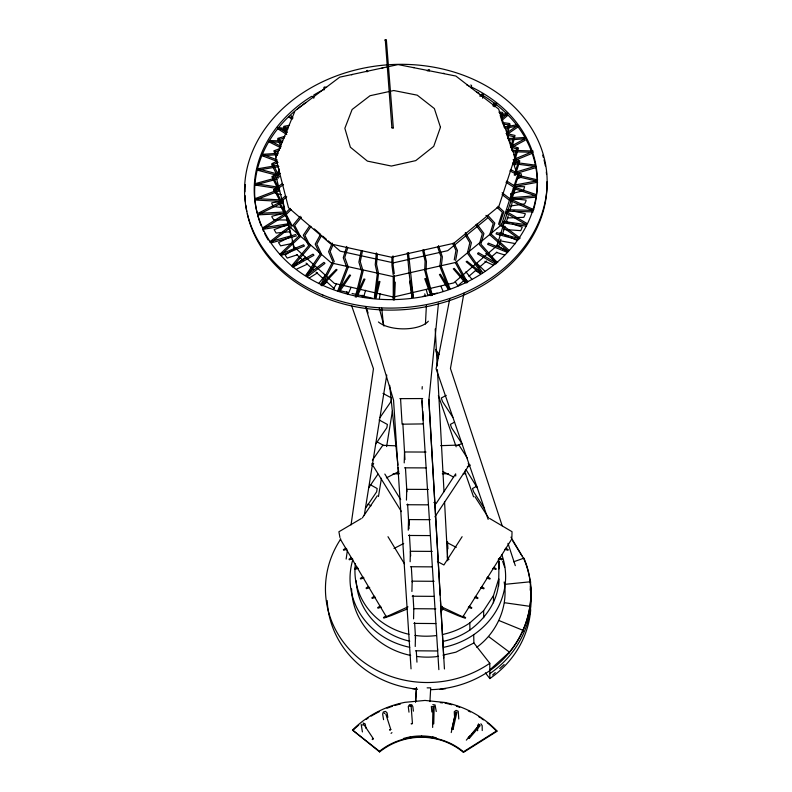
<?xml version="1.0" encoding="UTF-8"?>
<svg xmlns="http://www.w3.org/2000/svg" width="792" height="792" viewBox="0 0 792 792"><rect width="100%" height="100%" fill="white"/><g stroke="black" fill="none" stroke-linecap="round" stroke-linejoin="round"><path stroke-width="1.19" d="M493.495 568.102L493.862 567.3L496.267 568.864L495.911 569.438L492.772 568.369M493.475 602.781L493.495 595.584L498.712 578.803C499.128 599.455 486.07 618.057 469.973 629.967A71.646 65.627 -4.5 0 1 442.916 641.421M496.812 731.402L496.812 730.778A100.525 98.307 -12.1 0 0 444.926 702.484L425.007 700.435L405.049 702.316A100.525 98.307 -12.1 0 0 352.499 730.046L379.596 751.925A65.578 64.172 -13.6 0 1 463.459 752.4L496.812 731.402A100.426 98.228 -12.2 0 0 487.228 722.73M430.759 689.664A102.188 94.099 -4.5 0 0 489.822 670.636C525.324 645.628 541.263 599.643 523.898 559.003L510.939 537.144M498.93 568.933L499 561.508L498.346 559.132M447.411 559.251L447.44 541.54L447.896 548.816M476.804 647.252C496.901 632.58 508.484 606.662 504.167 581.991M437.6 648.757L437.56 650.974L415.483 650.796M498.643 586.11L499 561.508M505.524 548.975L505.89 548.173L508.286 549.727L507.929 550.292L504.791 549.262M511.969 200.643L511.909 203.91L510.078 209.801M514.236 175.082L518.661 161.192L518.681 162.033L513.127 159.727M415.226 646.49L415.453 636.491M411.919 591.456L412.177 581.16L434.105 581.298M413.563 618.859L413.81 608.702L435.818 608.86M511.889 537.431L512.028 531.699L489.585 518.433M509.424 652.925L509.444 652.143C530.937 626.155 537.253 589.357 523.928 558.142L513.652 561.805M408.246 530.185L408.533 519.572L430.254 519.691M410.137 561.726L410.404 551.272L432.244 551.4M406.445 500.099L406.742 489.337L428.383 489.436M404.217 462.904L404.534 451.975L426.037 452.054M424.769 270.151L425.086 261.103L422.572 250.173M432.6 723.502L432.67 727.452M523.255 631.264L523.284 630.462L499.069 620.572M394.515 299.812L395.277 282.19L394.218 282.2L393.367 299.713M530.224 590.218L530.64 581.754L504.821 584.347M422.126 389.08L422.245 386.625M425.443 324.017L426.383 305.603M530.432 607.246L530.472 606.415L504.544 602.732M376.349 252.876L375.24 264.746L377.279 274.022L374.349 297.772M377.457 254.113L376.517 264.162L378.447 273.052M438.481 303.148L428.898 400L444.441 668.973M439.906 265.835L440.946 256.598L437.669 247.064M375.547 297.634L378.517 273.715M471.24 87.882L471.577 85.486L470.765 85.021M346.144 559.073L347.371 550.529M351.044 524.908L373.458 368.745L351.599 305.603M379.408 298.554L380.111 293.852M364.27 515.473L386.763 375.042M391.406 399.208L391.03 401.534L380.002 417.532M378.467 496.515L381.447 478.239M386.615 446.559L392.377 411.216M451.232 732.57L455.647 712.265L456.915 712.236L453.054 729.254L451.787 729.284L455.37 713.958M481.546 96.307L481.972 93.882M482.655 98.218L483.466 93.515M463.914 293.278L450.45 368.488L502.178 525.749M454.242 259.954L455.954 250.44L452.658 243.352M455.657 260.469L457.459 250.539L453.964 243.005M449.757 298.851L436.115 368.805L488.139 519.364M361.231 250.45L358.895 262.122L361.706 271.507L355.301 297.099M362.498 250.698L360.291 261.667L362.964 270.666M493.188 106.138L493.901 102.683M467.498 252.618L469.834 242.778L464.785 234.284M500.514 116.533L501.069 114.216M501.485 118.612L502.831 112.999L502.306 112.306L498.871 112.157M356.558 297.109L363.043 271.329M375.982 298.049L379.942 281.536L378.903 281.427L374.784 297.614M506.464 132.026L508.266 125.275M507.177 134.818L510.018 124.245L509.603 123.502L502.257 122.503M479.447 243.966L482.338 233.739L475.794 224.859M363.587 297.168L365.607 290.278M510.82 146.619L513.592 137.174M511.622 148.757L515.028 135.452L506.029 133.422M346.767 246.421L343.253 257.747L346.787 267.31L337.788 290.892M347.728 247.856L344.748 257.45L348.124 266.617M511.662 198.544L496.921 245.797L453.717 282.912L393.466 297.059L376.923 293.228M498.722 246.292L500.92 239.233M502.385 234.521L504.95 226.284M506.415 221.572L508.246 215.681M489.872 234.185L493.248 223.522L485.951 215.394M514.444 157.539L517.334 148.411L517.483 149.233L510.929 147.144M514.077 163.093L518.453 147.985L510.335 145.401M513.434 187.961L501.445 224.869L455.816 262.419L393.03 276.566L331.402 262.974L288.714 226.037L276.131 176.923M514.186 185.655L517.562 175.28L513.147 162.479M515.206 175.477L519.799 160.885L514.562 158.717M499.94 223.354L503.9 211.731L498.019 206.296M514.701 165.399L515.889 161.974M514.295 187.991L519.017 173.943L510.652 169.597M510.682 199.129L514.958 186.981L514.711 187.813L506.019 182.289M511.345 200.416L516.077 186.922L506.85 181.051M339.095 291.03L348.203 267.29M277.517 173.517L279.368 168.973M523.453 190.634L524.621 186.684L515.127 186.625M332.284 243.035L328.591 251.717L332.818 261.538M333.056 244.778L330.155 251.579L334.283 261.667M348.124 294.02L351.064 287.397M357.301 296.317L364.954 279.21L363.944 279.002L356.598 294.654M320.562 285.021L332.264 262.607M321.879 285.308L333.719 262.736M478.596 723.878L477.536 725.848L477.645 730.729M320.235 234.917L315.196 244.154L320.037 254.301L305.9 275.26M321.493 235.6L316.8 244.184L321.413 253.915M373.279 738.619L372.715 739.579L372.121 739.243L373.279 738.619L364.37 725.294M363.686 724.274L363.122 725.234L362.528 724.898M333.313 289.139L336.481 283.932M499.534 558.271L499.891 557.707L502.296 558.974M442.075 606.345L441.708 606.929L462.825 616.889L511.85 538.916M441.124 611.602L443.094 608.503M462.112 536.699L443.906 564.973L437.412 561.518M442.451 634.511A72.31 66.082 -4.5 0 0 469.775 622.967L483.635 610.672L493.495 595.584M434.907 516.839L468.438 466.132L469.468 465.607M365.449 508.375L376.636 491.832L377.16 488.525L369.765 484.427M309.761 225.651L303.287 235.214L308.672 245.748L291.605 265.914M310.999 226.413L304.9 235.422L310.038 245.51M307.207 275.675L321.522 254.588M368.765 487.704L377.942 474.18M362.33 517.928L377.338 495.772M372.299 465.656L373.685 463.627M375.774 443.886L386.852 427.71L387.377 424.443L379.091 419.938M372.379 460.182L382.783 445.322L396.139 445.807M340.263 290.634L350.569 275.279L349.609 274.953L339.095 289.842M466.33 740.124L479.695 724.71M391.901 127.779L393.307 127.769L391.901 127.779L385.268 39.61L386.387 40.095L393.307 127.769M386.387 40.095L385.991 40.6L384.882 40.115M318.681 283.576L325.552 274.893M300.287 216.295L293.07 225.086L298.911 236.046L279.942 254.183M301.465 217.186L294.664 225.453L300.247 235.957M292.872 266.468L310.147 246.183M478.972 725.007L480.13 725.7L469.389 738.273L468.23 737.59L470.488 735.481M472.022 733.689L478.16 726.502M493.376 105.781L495.861 103.128M494.277 106.801L496.812 104.099M321.829 284.011L336.184 269.389L337.075 269.815L322.037 285.863M290.189 208.385L284.704 213.949L290.921 225.374M291.169 209.504L286.258 214.483L292.317 226.116M427.294 70.934L428.62 69.597L429.591 69.785M305.811 275.517L314.879 266.508M281.15 254.875L300.356 236.63M489.822 669.864L509.444 652.143L488.684 636.619M492.604 674.992L495.267 672.586M499.702 668.567L504.138 664.557M458.598 285.14L463.27 281.12M468.874 276.299L476.338 269.864M479.14 267.448L486.615 261.023M491.288 257.004L496.891 252.183M501.296 119.077L506.9 114.276M501.485 120.731L507.88 115.256M285.684 195.773L278.338 202.019L285.17 214.731M279.814 202.712L286.734 196.832M323.195 285.031L326.987 281.893M487.288 218.295L447.728 250.658L393.495 262.845L340.233 251.173L328.185 240.827M391.06 733.372L391.961 732.64M390.793 729.511L389.882 730.244L389.545 729.729L390.793 729.511L385.783 713.929M293.674 266.607L297.337 263.716M299.168 262.261L305.573 257.202M269.537 242.005L289.951 226.136M271.557 242.124L291.367 226.839M307.573 276.586L324.908 263.449L324.7 262.924L323.898 262.409L306.672 275.428M282.595 183.437L274.032 189.516L280.913 202.782M283.477 184.635L275.418 190.357L275.2 189.545L281.566 201.475M507.345 132.541L517.166 125.819M506.979 134.492L518.027 126.928M379.596 751.925L379.487 751.321C403.227 731.986 439.976 731.966 463.439 751.796L463.459 752.4M263.281 227.492L284.823 213.949M463.439 751.796L496.812 730.778M292.02 250.678L285.1 255.014L287.219 258.083L297.445 254.757M264.231 228.472L286.13 214.83M309.325 277.942L317.443 272.884M479.972 96.426L482.021 95.179M361.261 518.552L338.907 531.769L339.946 537.481M279.586 172.121L271.854 176.675L278.675 190.486M280.279 173.438L273.111 177.655L273.032 176.824L279.477 189.268M292.862 267.161L313.909 255.301L313.672 254.767L312.959 254.163L293.208 265.27M476.814 486.179L472.507 488.535L473.705 491.931L484.328 508.335M467.339 466.686L470.329 465.053M457.707 445.648L461.815 443.411M511.741 145.876L524.393 139.036M454.598 422.126L450.371 424.403L451.549 427.749L461.993 443.718M511.107 147.817L525.146 140.253M446.243 395.366L441.283 398.029L442.53 401.603L452.895 417.364M354.618 568.478L357.053 567.211L357.43 568.013M394.02 548.49L403.702 543.48M473.695 634.709L473.903 642.975L455.885 652.182L442.956 655.123M386.367 477.883L398.604 471.666M257.37 213.622L279.635 202.505M259.261 214.157L281.902 202.98M290.04 237.026L278.556 242.609L280.625 245.857L292.614 243.401M277.22 161.113L271.805 163.716L271.745 164.548L278.457 178.061M278.022 162.37L272.923 164.815L272.973 163.984L279.398 176.933M296.861 268.993L307.405 264.132M340.213 538.956L386.298 616.74L407.989 606.87M493.258 105.118L496.574 103.663M514.968 158.885L532.749 151.539M514.107 160.776L532.313 153.282M407.068 609.058L391.515 615.453L383.833 618.097L383.486 617.513L385.912 615.928L386.298 616.74M281.041 255.598L304.425 246.025L303.574 244.807L281.655 253.747M409.999 706.504L411.127 706.068L412.454 723.601L411.335 724.046L411.256 723.462M254.984 198.713L278.586 189.664M256.707 199.465L279.675 190.783M280.219 148.45L273.844 150.856L276.2 157.073M274.814 152.064L279.378 150.341M516.74 178.972L520.087 177.735L521.354 174.438L521.077 173.666L518.621 173.903M289.12 224.176L274.141 229.611L276.121 233.036L290.12 231.729M381.279 607.108L378.002 608.226L377.655 607.642L380.071 606.058L380.447 606.87M375.477 597.307L372.19 598.406L371.854 597.831L374.26 596.257L374.636 597.069M351.539 74.785L352.48 74.468M369.706 587.575L366.429 588.664L366.082 588.08L368.488 586.516L368.864 587.317M363.974 577.903L360.697 578.972L360.36 578.398L362.756 576.833L363.132 577.635M355.004 569.339L358.271 568.28M352.608 558.736L349.341 559.776L349.015 559.211L351.391 557.657L351.767 558.459M346.985 549.242L343.718 550.272L343.391 549.707L345.757 548.153L346.134 548.955M501.475 116.186L507.296 114.434M516.047 172.003L534.432 166.548M517.324 173.121L534.966 167.894M500.564 115.058L507.642 112.989M284.942 136.353L277.933 138.313L277.616 139.105L280.566 145.817M284.219 138.075L278.725 139.61L279.041 138.818L281.388 144.174M271.339 242.857L296.624 235.818M271.092 241.392L295.881 234.511M255.044 183.695L277.339 177.556M256.578 184.635L277.18 179.071M510.771 193.891L522.304 190.931M436.382 738.589L436.313 737.807C425.581 735.095 414.028 735.392 403.415 738.51L403.524 739.292M283.585 213.345L271.894 216.256L271.973 217.067L273.765 219.849L287.981 220.028M422.779 296.475L425.175 295.911M427.571 295.347L437.154 293.099M438.253 656.192L435.907 656.726A76.982 70.706 -4.5 0 1 416.572 656.429M366.528 70.636L367.508 70.419M366.815 71.745L367.795 71.528M513.84 185.219L536.026 181.051M514.919 186.486L537.629 182.239M289.466 125.275L283.952 126.284L283.516 127.037L286.13 133.482M288.199 126.987L284.566 127.651L285.001 126.898L287.248 132.442M505.474 128.215L518.671 125.829M504.336 127.017L517.057 124.789M257.509 168.825L278.032 165.31M258.826 169.924L278.883 166.607M263.885 227.69L288.813 223.681M262.786 229.363L288.209 225.255M479.606 94.921L482.694 94.436M510.672 205.979L524.71 203.91L526.046 200.92L526.027 200.099L511.573 198.505M278.833 201.792L271.834 202.782L271.775 203.603L273.567 206.534L284.199 207.791M281.16 201.465L283.496 201.138M440.105 689.377L445.579 688.713M381.972 68.013L382.972 67.894M511.969 197.634L536.342 195.664M510.434 199.218L535.511 197.208M508.702 139.966L524.482 138.808M262.31 154.351L278.21 153.282M507.87 138.61L525.532 137.422M263.38 155.578L277.764 154.688M257.717 214.899L285.318 213.424M260.281 213.286L284.793 211.999M507.454 217.978L523.809 217.325L525.146 214.483L525.254 213.662L513.236 211.058M278.824 189.248L273.923 189.427L273.735 190.228L275.497 193.317L281.289 194.624M423.542 423.908L402.098 424.195L400.564 398.643M399.851 398.643L422.661 398.554M440.649 445.658L458.984 445.084L467.409 458.192M393.089 473.854L399.247 473.844M442.312 473.755L448.47 473.745M463.241 473.715L465.696 473.715M427.135 687.852L430.709 687.862L429.937 701.583L429.878 700.94M404.514 467.825L426.017 467.904M406.722 504.732L428.373 504.841M408.563 535.471L430.284 535.59M410.444 566.735L432.264 566.874M412.206 596.218L434.125 596.366M413.84 623.393L435.838 623.552M508.018 209.731L533.125 210.415M512.464 151.727L533.036 152.321M507.583 211.177L533.194 211.89M511.85 150.292L533.075 151.015M269.329 140.501L282.734 141.035M499.712 113.652L501.871 113.741M270.141 141.827L282.13 142.372M256.638 198.644L282.784 199.99M256.361 200.089L279.477 201.267M503.702 229.462L520.72 230.65L522.274 227.155L512.325 223.869M413.256 67.488L414.256 67.577M440.342 702.653L442.659 702.89M409.919 705.929L411.127 706.068M513.137 163.617L534.511 166.37M412.335 688.585L416.701 689.149M513.919 162.281L534.64 165.043M503.217 124.116L508.979 124.889M503.356 221.443L526.244 224.651L505.474 212.652M502.791 222.829L526.046 226.116M432.798 704.642L435.075 704.969L436.263 711.503M312.375 96.604L314.503 96.921M255.024 185.031L278.061 188.595M277.22 127.314L287.971 128.977M257.816 183.992L277.952 187.13M278.962 128.878L286.031 130.027M500.297 240.827L515.493 243.649M428.343 70.726L429.313 70.904M507.227 209.751L509.622 210.276M506.811 135.115L514.226 136.778M517.701 176.695L537.233 181.18M374.557 292.674L334.363 283.368L294 246.777L286.674 216.78M340.055 290.694L348.45 292.644M352.054 293.486L372.438 298.218M518.73 175.477L537.649 179.913M257.301 170.151L276.319 175.141M259.014 169.112L276.428 173.695M519.423 238.62L496.792 232.64L496.287 233.383L496.119 233.967L518.027 239.778M289.664 116.949L293.08 117.939M326.591 87.486L324.68 86.922L323.859 87.417L324.463 89.783M443.48 73.26L444.411 73.547M496.445 252.4L504.652 254.975M504.593 221.315L509.008 222.78M513.345 188.318L536.303 196.01M498.792 558.786L501.94 559.835M515.543 187.546L535.877 194.456M486.704 578.012L489.852 579.091L490.208 578.516L487.793 576.942L487.436 577.754M480.615 587.704L483.754 588.803L484.11 588.218L481.694 586.644L481.328 587.446M474.477 597.445L477.625 598.564L477.982 597.98L475.556 596.396L475.2 597.208M468.31 607.256L471.458 608.385L471.824 607.801L469.389 606.207L469.032 607.019M263.696 154.796L277.121 159.865M261.924 155.648L276.804 161.261M508.147 251.123L488.456 243.124L487.822 243.817L487.684 244.381L506.504 252.044M510.414 200.643L532.947 210.761M363.092 722.977L365.152 723.908L366.013 728.293M511.592 199.604L533.778 209.662M500.099 232.6L508.603 236.462M510.731 237.432L517.117 240.332M484.872 261.271L493.495 265.221M268.765 141.738L280.685 147.748M271.636 141.62L281.16 146.421M442.926 471.596L453.677 477.111M509.88 170.874L517.76 174.963M433.907 502.475L436.075 503.613L455.657 473.863L455.737 476.042M446.708 542.371L456.251 547.391M383.011 393.416L391.594 398.039M452.034 728.699L453.054 729.254M376.942 441.807L383.991 445.658M367.963 504.108L371.042 505.821M495.921 262.776L478.457 252.707L477.725 253.321L477.596 253.866L495.178 264.043M506.751 211.741L527.056 223.532M496.802 245.183L507.83 251.747M475.408 270.428L480.546 273.705M280.526 128.858L286.694 132.858M277.685 128.66L286.734 134.531M519.126 238.976L498.594 224.126L502.366 212.315L497.099 207.445M500.91 224.057L520.245 238.135M485.773 253.49L497.772 262.647M502.128 192.763L511.018 199.594M502.108 194.624L509.553 200.336M352.499 730.046L379.487 751.321M480.942 272.329L466.983 261.182L466.142 261.716L480.031 273.448M288.555 116.622L291.406 118.968M314.285 228.888L320.77 234.462M322.621 236.056L326.334 239.233M465.27 279.23L467.923 281.526M489.872 234.868L507.9 251.084M509.098 250.371L491.278 234.234L494.812 223.106L487.842 215.335M296.931 254.777L303.316 260.578M306.058 263.063L313.355 269.696M316.097 272.181L323.393 278.814M326.136 281.299L334.343 288.753M477.061 263.558L484.981 271.27M466.26 281.803L454.212 268.399L453.301 268.844L465.221 282.734M479.457 244.649L496.426 263.687M496.861 262.202L480.883 244.174L483.922 233.492L476.962 224.057M465.914 271.814L472.002 279.418M473.903 642.975L489.803 663.28L489.842 678.576L485.397 672.863M467.518 253.291L480.793 272.131M482.764 272.686L468.933 252.975L471.398 242.698L465.359 232.551M480.912 723.779L482.17 725.65L482.239 730.541M435.689 349.391L439.065 354.46M468.23 463.528L469.537 465.538M384.179 713.038L384.516 713.543M477.17 487.625L465.973 469.567M474.893 496.643L488.565 517.829M447.282 556.875L448.935 559.528M512.869 541.164L521.948 555.855M384.833 474.052L400.673 499.623M401.435 511.632L373.26 466.092L372.26 465.557L371.973 463.37M448.737 287.743L440.401 274.2L439.421 274.547L448.262 289.506M387.981 536.699L404.504 563.904M455.41 281.922L457.905 286.051M280.022 202.97L285.665 213.365M455.42 262.756L466.369 282.982M456.222 261.528L467.627 282.675M275.002 151.242L276.943 155.38M441.085 286.674L442.995 291.06M468.963 737.283L469.389 738.273M439.946 266.508L448.787 288.971M450.034 288.813L441.273 266.498L442.372 256.856L438.501 245.599M432.036 295.129L425.789 278.487L424.769 278.735L430.927 295.713M291.248 115.672L292.476 118.988M424.73 293.872L425.552 296.198M366.043 307.187L368.082 313.008M438.372 395.604L456.162 446.797M464.656 471.23L473.557 496.822M514.849 155.984L498.633 109.068L455.865 76.042L398.119 64.588L339.738 77.151L295.03 110.831L275.755 157.737L288.496 207.682L330.7 243.946L391.624 257.261L453.697 243.332L498.841 206.425L514.82 157.687L513.632 154.252M500.197 115.385L504.544 127.957M507.316 135.957L512.454 150.826M502.653 561.379L504.672 567.211M346.748 291.575L347.549 293.911M435.947 350.935L438.253 357.855M507.969 543.352L515.305 565.646M510.88 193.862L512.028 197.366M362.073 295.188L362.786 297.554M365.607 306.979L393.545 400.128L411.048 668.864M313.127 96.03L313.78 98.257M426.284 289.793L427.878 295.515M379.269 308.217L384.011 326.076M432.303 295.287L426.066 270.953L426.413 261.518L423.74 249.896M424.809 270.815L431.115 295.317M282.863 201.178L284.615 208.385M284.021 207.672L285.179 212.454M286.645 218.434L288.1 224.413M288.981 228.007L291.02 236.372M292.189 241.164L294.238 249.53M362.409 731.927L361.172 724.244M383.575 719.671L382.655 714.107L383.288 711.978L385.526 711.404L387.12 712.948L387.823 717.404M411.929 289.228L410.652 281.17L409.603 281.299L412.097 297.485M412.295 291.535L413.196 297.287M393.228 274.814L391.981 265.567L391.872 257.222M411.434 292.426L412.058 297.119M394.287 273.725L393.109 264.855L392.99 255.875M410.246 736.778L410.345 737.56M413.315 297.445L408.444 252.589M409.157 273.468L412.196 297.337M408.979 712.157L408.276 706.543L409.504 704.672L411.8 704.741L412.86 706.662L413.394 711.157M407.335 252.737L409.108 272.804M421.582 735.867L421.671 736.649M381.714 307.989L383.486 325.166M389.684 385.308L397.921 465.082M398.178 467.537L398.802 473.675M409.018 523.017L408.712 519.879L409.098 525.146M432.897 736.887L432.977 737.669M431.353 706.355L431.858 711.968M441.708 606.929L441.817 608.662L457.915 615.582L465.26 618.255L465.627 617.671L463.181 616.077L462.825 616.889M421.938 398.564L422.532 407.87M422.75 411.355L423.324 420.493M421.898 400.881L438.857 669.646M402.851 423.75L404.969 459.578M405.484 468.22L406.87 491.693M407.603 504.039L409.068 528.749M409.434 534.927L410.672 555.925M411.335 567.042L412.206 581.863M413.008 595.445L413.82 609.038M414.622 622.621L415.572 638.679M416.305 651.034L416.958 662.152M428.838 399.406L440.164 595.208M440.441 600.138L443.787 658.013M454.519 716.166L454.262 711.701L456.103 710.374L458.231 711.236L458.786 718.987M435.214 328.957L437.214 365.953M437.412 369.646L444.015 491.733M444.54 501.593L447.747 560.786M469.775 622.967L469.973 629.967M483.635 610.672L483.704 617.76M394.347 275.596L394.376 299.663M393.228 276.012L393.268 299.911M410.672 655.429A76.982 70.706 -4.5 0 1 351.589 588.872M489.803 663.28A103.227 94.832 -4.5 0 1 358.766 658.31A103.227 94.832 -4.5 0 1 340.748 538.996M417.562 689.208A102.188 94.099 -4.5 0 1 327.205 600.593M530.699 609.652A101.059 93.317 -4.5 0 1 489.842 678.576M530.432 585.902A101.752 93.802 -4.5 0 1 489.832 673.646M501.821 554.717A77.844 71.3 -4.5 0 1 443.738 647.302M409.751 647.292A77.844 71.3 -4.5 0 1 352.816 559.677M409.771 641.203A71.646 65.627 -4.5 0 1 356.242 580.823M537.273 181.794A141.501 113.711 -4.7 0 1 533.679 209.326M268.181 240.016A141.501 113.711 -4.7 0 1 264.597 233.472M263.508 231.234A141.501 113.711 -4.7 0 1 262.489 228.987M261.073 225.571A141.501 113.711 -4.7 0 1 257.677 215.216M257.103 212.9A141.501 113.711 -4.7 0 1 294.426 111.424M297.238 109.068A141.501 113.711 -4.7 0 1 301.089 106.049M302.98 104.633A141.501 113.711 -4.7 0 1 305.89 102.554M476.794 92.001A141.501 113.711 -4.7 0 1 478.972 93.189M483.239 95.654A141.501 113.711 -4.7 0 1 494.277 103.099M495.228 103.821A141.501 113.711 -4.7 0 1 516.76 125.136M517.473 126.076A141.501 113.711 -4.7 0 1 531.481 151.5M531.887 152.618A141.501 113.711 -4.7 0 1 537.243 180.556M471.23 86.962A141.748 113.83 -4.7 0 1 505.336 254.618A141.748 113.83 -4.7 0 1 293.218 267.092A141.748 113.83 -4.7 0 1 311.632 96.347M313.721 95.07A141.748 113.83 -4.7 0 1 323.393 89.724M466.706 84.892A141.748 113.83 -4.7 0 1 468.973 85.912M547.024 181.695A151.213 121.532 -4.7 0 1 410.652 309.038A151.213 121.532 -4.7 0 1 247.292 213.81M246.787 211.405A151.213 121.532 -4.7 0 1 245.807 205.326M245.391 201.653A151.213 121.532 -4.7 0 1 245.025 195.515M244.985 191.832A151.213 121.532 -4.7 0 1 245.322 184.546M542.698 155.163A151.213 121.532 -4.7 0 1 543.391 157.509M544.025 159.885A151.213 121.532 -4.7 0 1 545.351 165.884M546.302 171.953A151.213 121.532 -4.7 0 1 546.569 174.388M353.47 729.848A100.426 98.228 -12.2 0 1 358.727 725.096M366.241 719.344A100.426 98.228 -12.2 0 1 368.181 718.027M371.161 716.126A100.426 98.228 -12.2 0 1 379.467 711.562M387.011 708.236A100.426 98.228 -12.2 0 1 392.565 706.226M394.822 705.514A100.426 98.228 -12.2 0 1 400.534 703.959M444.975 703.128A100.426 98.228 -12.2 0 1 451.826 704.771M456.35 706.137A100.426 98.228 -12.2 0 1 459.687 707.306M468.329 710.939A100.426 98.228 -12.2 0 1 470.438 711.978M478.635 716.631A100.426 98.228 -12.2 0 1 480.595 717.908M481.566 718.562A100.426 98.228 -12.2 0 1 483.486 719.898M436.501 635.531A72.31 66.082 -4.5 0 1 414.879 635.392M408.999 634.303A72.31 66.082 -4.5 0 1 355.39 563.607M529.007 616.819A100.247 92.565 -4.5 0 1 527.799 622.829M428.343 321.196A27.512 12.444 1.1 0 1 404.474 328.858A27.512 12.444 1.1 0 1 378.418 321.958M432.996 706.533L432.58 724.096L433.759 723.779L434.184 706.216L432.996 706.533M416.424 687.812L415.592 701.969L416.424 687.812M440.461 127.255L433.729 146.352L415.76 160.618L391.397 166.053L367.389 161.103L350.371 147.213L344.857 128.294L352.123 109.494L370.012 95.733L393.772 90.526L417.255 95.179L434.353 108.553L440.461 127.255M322.71 294.961A151.48 121.661 -4.7 0 0 547.123 179.546A151.48 121.661 -4.7 0 0 317.701 84.18A151.48 121.661 -4.7 0 0 322.71 294.961"/></g></svg>
